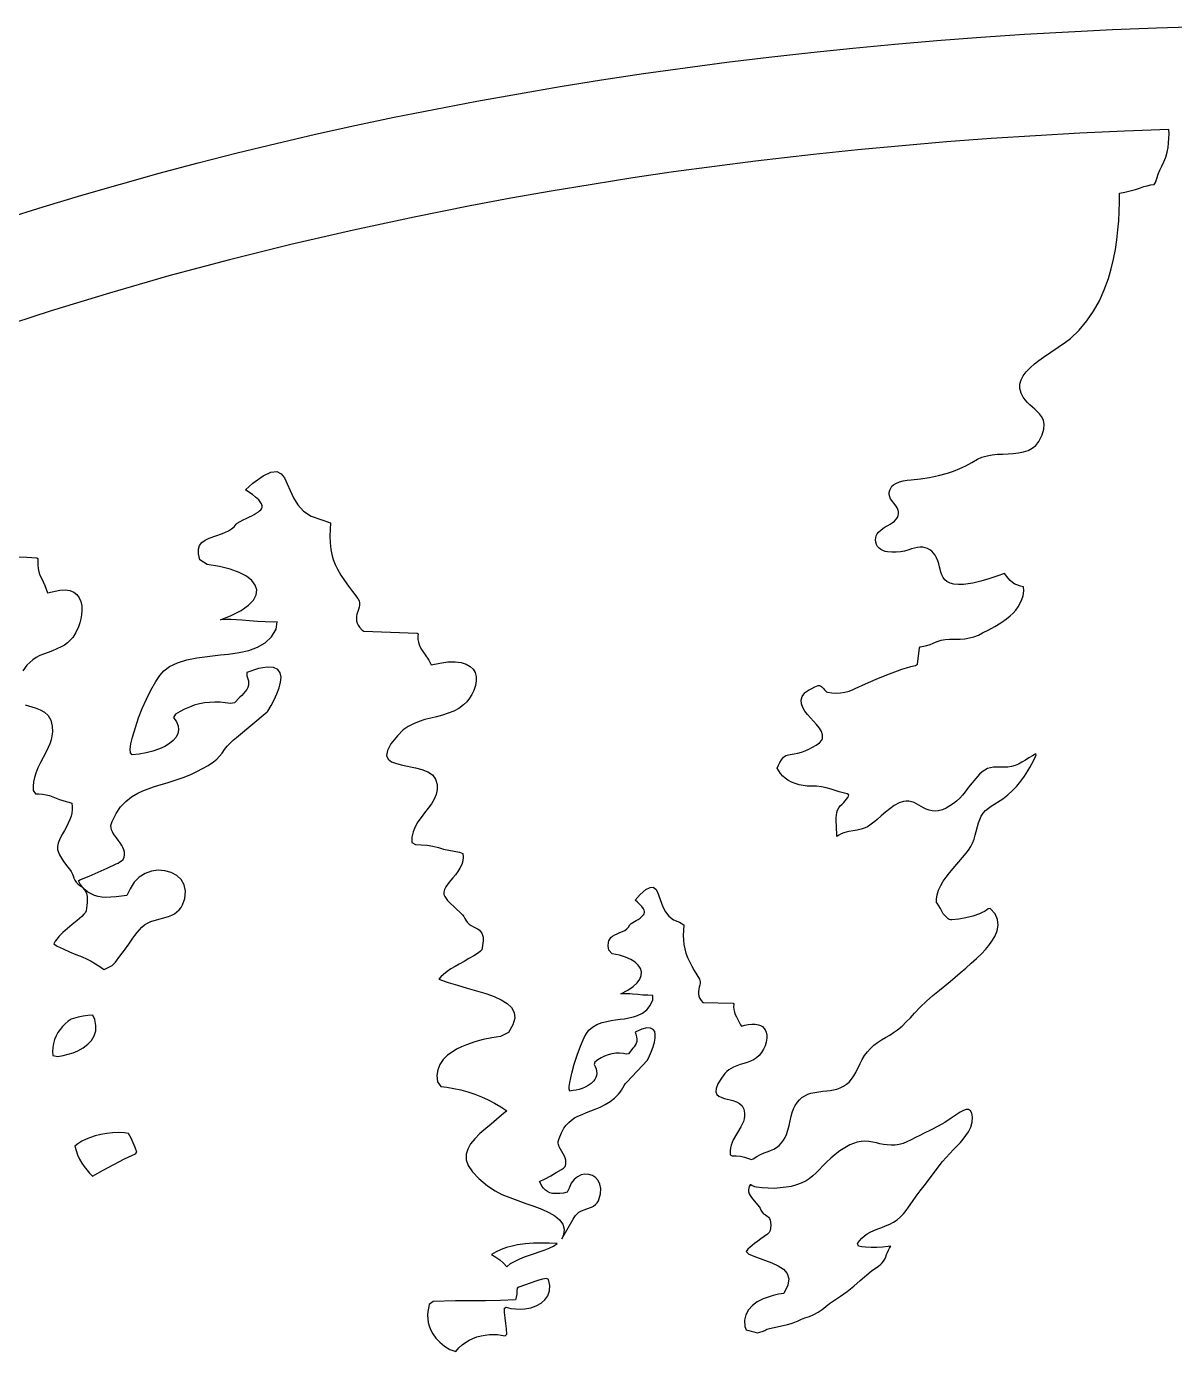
# Model space of a CAD drawing. Extents: x 0.6 to 24.6, y 0.3 to 12.3.
# Drawn here: x 6.19 to 11.82, y 5.8 to 12.3 of the extents above; entities that cross this region are included whole.
import ezdxf

# ---------------------------------------------------------------- set-up
doc = ezdxf.new("R2010")
doc.units = 0
doc.linetypes.add('0', pattern=[0])
doc.layers.add('1', color=7, linetype='0')

msp = doc.modelspace()

# ---------------------------------------------------------------- linework, layer by layer
at = {"layer": '1'}
for points in [[(6.0884, 11.353981), (6.276632, 11.41291), (6.465353, 11.469795), (6.654806, 11.524666), (6.844748, 11.577522), (7.035421, 11.628304), (7.226339, 11.677071), (7.41799, 11.723763), (7.610128, 11.76844), (7.802755, 11.811012), (7.995626, 11.85154), (8.198263, 11.892006), (8.401388, 11.93055), (8.605001, 11.967171), (8.808615, 12.0019), (9.012716, 12.034676), (9.217062, 12.065559), (9.421896, 12.094521), (9.62673, 12.121529), (9.832052, 12.146614), (10.037374, 12.169777), (10.242941, 12.191017), (10.448751, 12.210304), (10.654806, 12.227669), (10.869894, 12.244026), (11.084982, 12.25843), (11.300314, 12.270912), (11.515646, 12.28141), (11.731222, 12.289955), (11.946554, 12.296577)], [(6.188742, 8.972084), (6.23757, 8.95768), (6.26174, 8.948677), (6.283468, 8.936623), (6.301535, 8.919899), (6.313986, 8.897163), (6.320578, 8.868385), (6.321798, 8.840584), (6.319357, 8.820656), (6.314962, 8.801033), (6.308859, 8.781898), (6.301046, 8.763435), (6.289083, 8.738869), (6.275656, 8.714363), (6.26296, 8.6894), (6.250998, 8.66404), (6.240011, 8.638283), (6.233419, 8.617378), (6.229025, 8.595894), (6.227072, 8.574074), (6.227316, 8.552162), (6.238058, 8.536781), (6.255636, 8.536964), (6.273214, 8.5355), (6.290548, 8.532448), (6.307638, 8.527779), (6.323996, 8.521553), (6.339865, 8.515144), (6.355978, 8.509285), (6.372091, 8.503914), (6.388449, 8.499092), (6.402609, 8.496468), (6.416281, 8.491676), (6.418478, 8.475349), (6.418722, 8.458839), (6.417013, 8.442451), (6.413351, 8.426399), (6.407736, 8.410866), (6.399435, 8.392738), (6.390646, 8.374916), (6.381124, 8.357399), (6.371115, 8.340248), (6.36257, 8.325813), (6.355734, 8.310616), (6.350119, 8.294807), (6.346212, 8.278542), (6.346457, 8.26429), (6.349142, 8.253853), (6.356955, 8.237099), (6.365988, 8.220955), (6.375998, 8.205574), (6.387472, 8.190987), (6.396261, 8.17939), (6.404806, 8.16758), (6.412863, 8.155525), (6.420675, 8.143257), (6.424093, 8.135323), (6.427267, 8.124123), (6.431906, 8.113533), (6.438498, 8.103859), (6.44631, 8.095284), (6.455343, 8.08802), (6.463644, 8.082344), (6.471457, 8.075691), (6.478048, 8.068153), (6.483908, 8.059853), (6.488791, 8.048134), (6.491476, 8.033546), (6.492697, 8.018745), (6.492453, 8.003914), (6.490988, 7.989173), (6.48757, 7.963447), (6.483664, 7.955787), (6.476095, 7.946662), (6.465353, 7.936286), (6.44216, 7.916603), (6.41921, 7.896858), (6.396017, 7.877052), (6.373068, 7.857185), (6.363058, 7.847358), (6.353292, 7.837043), (6.344259, 7.826271), (6.335714, 7.81504), (6.329123, 7.801795), (6.344992, 7.790962), (6.375021, 7.776832), (6.405539, 7.763191), (6.436056, 7.750007), (6.466818, 7.737312), (6.489279, 7.727363), (6.511496, 7.716316), (6.53298, 7.7042), (6.553732, 7.691047), (6.567648, 7.68), (6.575216, 7.675117), (6.613791, 7.695381), (6.621359, 7.702278), (6.630392, 7.71244), (6.652609, 7.741004), (6.674093, 7.769935), (6.695333, 7.799232), (6.715841, 7.828895), (6.726095, 7.842872), (6.736837, 7.856605), (6.747824, 7.870033), (6.759054, 7.883155), (6.772726, 7.894233), (6.787619, 7.903511), (6.803488, 7.910865), (6.820333, 7.916145), (6.890402, 7.935524), (6.906759, 7.942237), (6.919943, 7.949195), (6.931906, 7.957923), (6.942648, 7.968299), (6.951925, 7.980079), (6.959249, 7.993049), (6.969748, 8.023598), (6.973654, 8.059822), (6.967062, 8.09095), (6.952414, 8.116737), (6.930685, 8.13694), (6.90383, 8.151375), (6.873068, 8.159798), (6.840597, 8.161995), (6.807638, 8.157722), (6.775656, 8.146797), (6.746359, 8.128975), (6.721457, 8.104012), (6.702414, 8.071663), (6.686544, 8.039009), (6.660666, 8.034584), (6.634787, 8.031471), (6.608664, 8.029762), (6.582541, 8.029366), (6.563986, 8.030403), (6.545919, 8.033546), (6.528097, 8.038734), (6.511251, 8.045967), (6.495138, 8.055061), (6.481466, 8.066689), (6.469015, 8.079781), (6.458273, 8.094215), (6.44924, 8.109779), (6.455832, 8.115395), (6.500998, 8.13343), (6.545919, 8.152351), (6.590353, 8.172188), (6.634542, 8.192879), (6.643576, 8.197548), (6.652365, 8.202736), (6.66091, 8.208473), (6.668966, 8.214729), (6.673117, 8.225716), (6.674582, 8.237801), (6.674093, 8.249977), (6.671896, 8.26194), (6.667501, 8.273354), (6.661642, 8.284004), (6.653097, 8.296761), (6.644308, 8.309334), (6.635031, 8.321724), (6.625753, 8.3339), (6.620138, 8.342232), (6.615499, 8.351051), (6.611837, 8.360298), (6.608908, 8.369881), (6.608664, 8.382179), (6.614523, 8.400978), (6.633566, 8.440041), (6.656027, 8.472481), (6.681417, 8.499214), (6.709494, 8.521126), (6.740011, 8.539192), (6.765158, 8.551003), (6.791037, 8.561562), (6.81716, 8.5709), (6.843771, 8.578957), (6.883566, 8.590553), (6.922873, 8.603279), (6.961691, 8.617134), (7.000265, 8.632118), (7.029074, 8.645332), (7.056906, 8.65995), (7.084249, 8.675972), (7.110617, 8.693306), (7.126486, 8.706123), (7.140646, 8.720436), (7.153585, 8.736153), (7.164816, 8.75309), (7.177755, 8.769539), (7.191916, 8.78495), (7.207296, 8.799263), (7.223654, 8.812416), (7.3738, 8.938179), (7.37673, 8.941628), (7.393087, 8.969215), (7.40798, 8.997658), (7.421164, 9.026863), (7.432882, 9.05674), (7.439718, 9.083565), (7.441671, 9.108284), (7.437521, 9.129433), (7.425802, 9.145638), (7.40505, 9.155434), (7.373556, 9.157356), (7.330832, 9.150002), (7.274435, 9.131905), (7.273458, 9.114449), (7.27883, 9.100075), (7.282003, 9.089851), (7.28298, 9.079201), (7.282248, 9.068581), (7.279318, 9.058266), (7.274679, 9.048653), (7.266623, 9.038277), (7.258078, 9.028267), (7.249289, 9.018715), (7.239767, 9.009621), (7.2134, 8.982552), (7.193869, 8.978462), (7.168722, 8.982857), (7.143332, 8.98539), (7.117697, 8.986061), (7.092062, 8.984901), (7.066671, 8.98185), (7.041769, 8.976967), (7.016867, 8.970284), (6.992941, 8.9618), (6.969503, 8.951576), (6.946798, 8.939705), (6.92507, 8.926186), (6.915304, 8.910988), (6.929708, 8.889992), (6.937765, 8.869667), (6.939718, 8.850136), (6.936056, 8.83149), (6.927267, 8.813972), (6.913351, 8.797615), (6.895041, 8.7826), (6.872824, 8.76902), (6.846701, 8.757027), (6.813986, 8.746071), (6.780783, 8.737495), (6.746847, 8.731361), (6.712667, 8.727699), (6.703878, 8.736916), (6.702902, 8.755806), (6.706564, 8.782051), (6.713888, 8.814247), (6.728048, 8.861732), (6.744162, 8.908546), (6.762228, 8.954659), (6.782492, 8.999916), (6.804464, 9.044258), (6.82839, 9.087624), (6.848166, 9.116646), (6.866964, 9.139046), (6.894552, 9.160164), (6.934347, 9.179329), (6.979513, 9.19297), (7.028585, 9.202492), (7.067648, 9.207771), (7.10671, 9.212593), (7.145773, 9.216988), (7.18508, 9.220955), (7.236105, 9.228645), (7.283957, 9.239418), (7.327169, 9.254768), (7.364767, 9.276314), (7.395285, 9.305214), (7.417257, 9.343147), (7.422384, 9.378761), (7.402609, 9.378334), (7.364523, 9.379616), (7.326193, 9.38166), (7.288107, 9.384377), (7.250021, 9.387856), (7.223898, 9.389595), (7.197775, 9.390358), (7.171408, 9.390175), (7.145285, 9.389015), (7.198019, 9.410652), (7.245871, 9.435493), (7.282248, 9.460793), (7.306906, 9.486214), (7.320089, 9.511391), (7.323019, 9.535957), (7.315695, 9.559578), (7.298361, 9.581886), (7.271994, 9.602486), (7.236105, 9.621101), (7.19216, 9.637276), (7.139914, 9.650734), (7.080343, 9.66111), (7.044455, 9.683754), (7.03713, 9.712288), (7.036642, 9.73539), (7.04299, 9.753822), (7.054464, 9.768471), (7.070333, 9.780098), (7.089132, 9.789497), (7.15505, 9.812599), (7.170431, 9.818489), (7.18508, 9.825874), (7.198996, 9.834724), (7.211935, 9.844887), (7.222189, 9.85804), (7.226828, 9.862404), (7.241476, 9.871071), (7.256369, 9.879097), (7.271505, 9.886513), (7.28713, 9.893288), (7.298605, 9.898842), (7.309835, 9.904854), (7.320578, 9.911324), (7.33132, 9.91819), (7.336935, 9.922615), (7.342062, 9.927773), (7.346212, 9.933571), (7.34963, 9.939857), (7.34963, 9.948586), (7.346457, 9.957741), (7.340353, 9.96714), (7.332296, 9.976509), (7.31716, 9.990334), (7.301291, 10.003334), (7.284689, 10.01545), (7.267355, 10.026649), (7.303244, 10.058235), (7.353537, 10.094917), (7.391867, 10.113136), (7.420431, 10.115639), (7.441671, 10.105202), (7.458517, 10.084419), (7.472433, 10.05616), (7.486593, 10.023048), (7.502951, 9.987831), (7.523947, 9.953285), (7.552267, 9.922005), (7.589865, 9.896858), (7.684347, 9.864906), (7.681906, 9.832283), (7.681417, 9.799599), (7.682394, 9.766914), (7.685324, 9.734322), (7.690207, 9.7089), (7.697287, 9.684059), (7.706808, 9.660011), (7.718527, 9.63694), (7.735373, 9.608711), (7.753195, 9.581154), (7.772238, 9.554237), (7.792013, 9.528053), (7.817892, 9.493813), (7.824484, 9.482521), (7.826681, 9.472664), (7.825949, 9.461555), (7.823996, 9.450569), (7.821066, 9.439796), (7.817404, 9.429298), (7.813986, 9.417519), (7.811544, 9.40641), (7.811056, 9.395058), (7.812033, 9.383736), (7.814962, 9.372749), (7.819601, 9.362343), (7.825705, 9.35276), (7.838644, 9.338722), (7.846701, 9.332985), (8.108908, 9.324532), (8.114279, 9.319984), (8.112814, 9.306801), (8.112814, 9.293556), (8.114767, 9.280403), (8.118429, 9.267647), (8.123556, 9.25544), (8.130392, 9.244026), (8.166037, 9.191383), (8.176779, 9.168648), (8.219748, 9.177437), (8.259787, 9.182625), (8.294699, 9.183266), (8.32424, 9.179665), (8.348654, 9.172157), (8.368429, 9.161201), (8.382833, 9.147133), (8.392843, 9.130348), (8.39797, 9.111153), (8.398458, 9.090034), (8.394308, 9.067238), (8.386007, 9.04319), (8.376486, 9.023476), (8.365011, 9.004921), (8.351339, 8.98774), (8.335958, 8.972176), (8.312765, 8.955421), (8.287863, 8.942116), (8.260275, 8.931679), (8.232199, 8.922523), (8.203878, 8.914589), (8.17507, 8.907967), (8.146261, 8.900826), (8.118185, 8.891548), (8.090841, 8.880257), (8.06423, 8.86692), (8.040304, 8.849739), (8.012472, 8.821541), (7.980001, 8.781013), (7.962912, 8.749306), (7.959249, 8.725105), (7.966818, 8.707161), (7.983664, 8.694099), (8.007589, 8.684608), (8.036154, 8.677406), (8.100851, 8.664528), (8.132101, 8.656227), (8.160421, 8.644905), (8.183126, 8.629341), (8.198996, 8.60804), (8.206564, 8.582008), (8.207296, 8.557167), (8.202169, 8.533424), (8.19216, 8.510475), (8.178732, 8.488106), (8.161886, 8.465889), (8.145285, 8.443611), (8.128683, 8.421272), (8.112082, 8.398872), (8.098654, 8.375374), (8.0884, 8.350838), (8.083029, 8.324989), (8.083273, 8.297646), (8.099874, 8.287727), (8.128439, 8.287422), (8.157003, 8.28492), (8.18508, 8.28022), (8.212912, 8.273354), (8.238302, 8.266121), (8.264181, 8.260048), (8.290304, 8.255165), (8.316427, 8.251472), (8.332296, 8.24485), (8.334982, 8.225899), (8.333273, 8.207558), (8.327658, 8.189796), (8.31838, 8.17231), (8.307882, 8.155556), (8.296164, 8.139595), (8.283224, 8.124519), (8.274191, 8.114174), (8.265646, 8.103554), (8.257345, 8.092628), (8.249533, 8.081459), (8.242697, 8.068214), (8.239035, 8.055458), (8.240255, 8.043221), (8.244894, 8.032845), (8.250753, 8.023048), (8.257589, 8.013985), (8.265402, 8.005714), (8.323996, 7.950111), (8.331076, 7.942909), (8.337423, 7.934913), (8.342794, 7.926216), (8.346945, 7.916969), (8.354269, 7.906959), (8.363302, 7.898231), (8.373312, 7.890998), (8.384542, 7.885383), (8.395041, 7.880073), (8.404074, 7.875495), (8.412374, 7.869422), (8.41921, 7.862007), (8.42507, 7.853523), (8.428976, 7.844184), (8.431417, 7.834266), (8.43215, 7.8162), (8.429708, 7.793586), (8.42507, 7.772926), (8.419455, 7.765876), (8.408957, 7.757576), (8.385763, 7.742988), (8.362326, 7.728981), (8.3384, 7.715522), (8.31423, 7.702644), (8.29421, 7.69123), (8.274435, 7.678962), (8.255636, 7.66587), (8.237082, 7.651954), (8.224142, 7.639747), (8.215597, 7.627967), (8.260519, 7.611976), (8.306662, 7.598304), (8.353048, 7.584663), (8.399191, 7.571113), (8.445578, 7.557594), (8.485617, 7.543403), (8.520773, 7.527656), (8.549826, 7.509773), (8.57131, 7.489143), (8.584005, 7.465095), (8.586691, 7.43708), (8.577658, 7.404365), (8.556662, 7.36634), (8.516378, 7.347847), (8.474142, 7.341224), (8.43215, 7.332252), (8.39089, 7.320961), (8.350363, 7.30738), (8.325949, 7.297218), (8.302267, 7.285224), (8.279562, 7.27143), (8.258078, 7.255928), (8.236105, 7.234474), (8.219992, 7.210792), (8.209494, 7.184852), (8.205587, 7.156532), (8.208761, 7.125831), (8.22463, 7.102516), (8.253683, 7.098732), (8.288595, 7.093055), (8.323263, 7.085548), (8.357443, 7.07621), (8.39089, 7.065071), (8.423849, 7.052192), (8.456076, 7.037574), (8.48757, 7.021278), (8.518087, 7.003303), (8.547628, 6.983772), (8.522482, 6.961769), (8.497335, 6.94004), (8.471701, 6.918647), (8.445822, 6.897529), (8.416281, 6.871589), (8.39089, 6.846351), (8.370626, 6.821388), (8.356222, 6.796211), (8.348898, 6.770393), (8.34963, 6.743476), (8.359396, 6.715003), (8.37966, 6.684516), (8.410421, 6.651588), (8.453634, 6.61576), (8.490499, 6.590522), (8.523703, 6.573555), (8.562521, 6.55796), (8.601828, 6.543128), (8.641134, 6.529029), (8.680929, 6.515693), (8.719015, 6.501197), (8.753683, 6.485694), (8.783224, 6.468696), (8.806906, 6.449653), (8.822775, 6.428108), (8.829367, 6.403511), (8.825216, 6.375404), (8.81716, 6.356758), (8.873068, 6.453132), (8.878195, 6.461097), (8.884542, 6.470802), (8.892111, 6.479408), (8.901144, 6.48664), (8.911398, 6.492378), (8.92214, 6.496437), (8.962423, 6.510597), (8.972921, 6.516273), (8.982199, 6.523658), (8.990255, 6.532478), (8.996603, 6.542549), (9.001242, 6.553535), (9.007101, 6.577186), (9.008566, 6.60279), (9.004171, 6.624641), (8.995382, 6.642677), (8.982443, 6.656654), (8.967062, 6.66642), (8.949484, 6.671913), (8.930685, 6.672889), (8.911886, 6.669197), (8.89382, 6.660713), (8.877462, 6.647254), (8.863791, 6.628669), (8.853537, 6.604866), (8.843039, 6.584083), (8.82546, 6.58036), (8.807638, 6.578254), (8.789816, 6.577766), (8.771994, 6.578895), (8.759542, 6.582069), (8.74758, 6.587348), (8.737082, 6.594612), (8.727804, 6.603645), (8.720236, 6.614112), (8.714132, 6.624794), (8.708761, 6.636878), (8.736105, 6.650856), (8.76296, 6.665382), (8.789816, 6.680427), (8.816183, 6.695991), (8.821066, 6.699195), (8.825949, 6.702796), (8.830343, 6.706794), (8.834249, 6.711158), (8.836691, 6.72129), (8.837667, 6.731727), (8.836935, 6.742134), (8.834249, 6.752296), (8.830099, 6.761878), (8.804953, 6.806434), (8.802511, 6.812629), (8.800802, 6.819068), (8.799826, 6.82566), (8.799582, 6.832313), (8.803976, 6.848457), (8.815207, 6.876075), (8.828146, 6.898994), (8.839132, 6.913307), (8.851339, 6.926399), (8.865011, 6.938056), (8.879904, 6.948219), (8.895773, 6.956703), (8.916769, 6.965919), (8.938009, 6.974739), (8.959494, 6.983192), (8.980978, 6.991249), (9.006124, 7.001991), (9.030539, 7.014778), (9.053732, 7.029487), (9.07546, 7.045997), (9.095968, 7.064277), (9.103537, 7.074348), (9.110617, 7.084877), (9.116964, 7.095771), (9.122824, 7.107032), (9.128439, 7.115119), (9.135275, 7.12397), (9.237082, 7.231819), (9.24758, 7.253089), (9.256613, 7.27494), (9.264669, 7.297248), (9.271261, 7.319953), (9.274923, 7.339088), (9.275656, 7.356636), (9.272482, 7.371437), (9.265402, 7.382545), (9.252707, 7.388893), (9.234396, 7.389472), (9.209005, 7.383308), (9.176291, 7.3693), (9.180441, 7.358192), (9.183126, 7.346687), (9.184591, 7.334907), (9.184347, 7.323066), (9.181417, 7.313972), (9.177511, 7.305366), (9.172384, 7.297401), (9.166037, 7.290229), (9.144552, 7.262397), (9.132833, 7.26136), (9.119406, 7.264198), (9.100607, 7.265846), (9.081564, 7.265388), (9.062765, 7.262916), (9.044455, 7.258399), (9.026632, 7.251899), (9.009542, 7.243507), (8.993673, 7.233314), (8.978781, 7.221443), (8.975607, 7.209877), (8.981466, 7.199958), (8.985617, 7.189247), (8.988058, 7.178016), (8.988791, 7.166511), (8.987082, 7.156318), (8.983908, 7.146522), (8.979025, 7.137397), (8.972921, 7.129158), (8.960714, 7.11753), (8.947287, 7.107582), (8.932638, 7.099433), (8.917013, 7.093208), (8.902365, 7.088569), (8.887472, 7.084877), (8.872335, 7.08216), (8.856955, 7.080421), (8.854269, 7.088691), (8.854269, 7.103096), (8.85671, 7.122627), (8.866476, 7.167915), (8.878439, 7.212623), (8.892599, 7.256691), (8.909201, 7.299964), (8.927755, 7.342353), (8.93923, 7.362648), (8.949972, 7.377906), (8.967062, 7.393623), (8.989767, 7.40699), (9.01589, 7.41642), (9.037374, 7.421669), (9.059347, 7.426002), (9.08132, 7.429359), (9.103292, 7.43177), (9.125021, 7.4347), (9.146505, 7.438697), (9.16799, 7.443733), (9.188986, 7.449806), (9.2134, 7.461372), (9.234396, 7.477424), (9.250998, 7.499092), (9.263449, 7.527351), (9.263693, 7.548744), (9.238791, 7.549324), (9.214132, 7.550666), (9.18923, 7.552711), (9.164572, 7.555488), (9.150412, 7.556526), (9.136007, 7.557014), (9.121847, 7.556922), (9.107443, 7.556282), (9.14089, 7.573768), (9.167257, 7.591804), (9.187033, 7.610115), (9.200216, 7.628456), (9.207052, 7.646553), (9.208029, 7.664222), (9.203146, 7.681098), (9.192404, 7.696998), (9.176779, 7.711647), (9.155783, 7.724769), (9.130148, 7.736122), (9.09963, 7.745521), (9.064962, 7.75254), (9.048605, 7.771186), (9.044943, 7.791236), (9.045431, 7.807411), (9.047873, 7.816658), (9.052023, 7.825202), (9.058126, 7.832618), (9.065451, 7.83863), (9.077169, 7.845161), (9.089376, 7.851203), (9.101828, 7.856727), (9.114279, 7.861732), (9.125509, 7.867225), (9.135519, 7.87461), (9.144064, 7.883674), (9.1509, 7.894111), (9.15798, 7.900428), (9.165304, 7.906166), (9.173361, 7.911293), (9.181662, 7.915779), (9.191671, 7.921516), (9.200949, 7.927986), (9.209982, 7.935188), (9.218283, 7.943061), (9.221701, 7.94831), (9.22341, 7.954383), (9.22341, 7.96067), (9.221212, 7.966621), (9.21755, 7.973365), (9.208761, 7.985176), (9.198751, 7.996192), (9.188009, 8.006325), (9.176535, 8.015541), (9.201437, 8.042763), (9.229025, 8.067116), (9.250021, 8.078438), (9.265646, 8.078743), (9.277365, 8.069954), (9.286642, 8.054024), (9.312521, 7.983222), (9.324972, 7.958503), (9.342062, 7.936439), (9.364279, 7.919105), (9.39382, 7.908454), (9.414572, 7.894264), (9.413107, 7.867286), (9.412619, 7.843238), (9.413107, 7.820991), (9.415304, 7.798835), (9.419455, 7.776985), (9.425314, 7.755531), (9.433126, 7.734657), (9.442648, 7.714515), (9.454367, 7.692848), (9.466574, 7.671363), (9.479025, 7.650062), (9.49172, 7.628913), (9.494406, 7.621986), (9.495626, 7.614692), (9.495626, 7.607246), (9.493917, 7.600013), (9.491232, 7.589485), (9.489035, 7.578834), (9.48757, 7.568061), (9.486837, 7.557228), (9.488791, 7.545265), (9.493185, 7.533912), (9.499533, 7.523658), (9.507833, 7.514839), (9.657492, 7.5102), (9.659689, 7.505439), (9.658957, 7.49253), (9.659933, 7.479652), (9.662863, 7.467048), (9.667501, 7.454963), (9.673605, 7.443611), (9.678976, 7.434272), (9.683859, 7.424781), (9.688498, 7.415107), (9.692892, 7.405311), (9.697531, 7.398475), (9.713888, 7.403266), (9.730734, 7.406501), (9.747824, 7.40821), (9.764914, 7.408302), (9.781515, 7.40525), (9.791281, 7.401588), (9.80007, 7.396156), (9.807882, 7.389137), (9.813986, 7.380805), (9.819357, 7.368446), (9.822042, 7.354438), (9.822042, 7.339027), (9.818869, 7.320533), (9.813253, 7.302558), (9.805685, 7.285438), (9.795919, 7.269386), (9.784201, 7.254676), (9.771017, 7.243446), (9.756857, 7.233863), (9.741232, 7.226112), (9.725119, 7.220253), (9.708517, 7.215126), (9.691916, 7.209632), (9.675558, 7.203773), (9.659445, 7.197547), (9.647482, 7.191474), (9.636251, 7.184303), (9.625753, 7.176094), (9.616232, 7.166877), (9.599142, 7.143836), (9.581808, 7.115364), (9.573263, 7.093147), (9.572287, 7.076301), (9.577414, 7.063819), (9.587423, 7.054786), (9.601583, 7.048225), (9.614767, 7.044136), (9.628195, 7.040351), (9.641623, 7.036903), (9.65505, 7.033729), (9.672873, 7.027503), (9.688498, 7.018928), (9.700949, 7.007087), (9.709005, 6.990943), (9.712912, 6.972297), (9.712667, 6.958229), (9.710714, 6.944282), (9.707296, 6.930671), (9.701925, 6.917579), (9.695333, 6.90522), (9.657736, 6.841011), (9.651876, 6.828254), (9.647238, 6.814979), (9.644064, 6.801307), (9.642111, 6.787391), (9.642843, 6.767463), (9.651388, 6.763282), (9.671896, 6.762886), (9.69216, 6.760566), (9.712179, 6.756294), (9.73171, 6.75016), (9.746603, 6.745613), (9.755636, 6.74839), (9.772726, 6.759162), (9.790792, 6.768653), (9.809347, 6.776832), (9.82839, 6.783607), (9.840597, 6.788551), (9.85549, 6.795234), (9.86965, 6.803779), (9.882345, 6.814003), (9.89382, 6.825752), (9.90383, 6.838813), (9.911886, 6.853065), (9.91799, 6.867042), (9.924826, 6.88935), (9.930929, 6.911842), (9.936544, 6.934486), (9.941427, 6.957283), (9.946554, 6.97541), (9.953146, 6.992958), (9.961447, 7.009803), (9.971457, 7.025764), (9.981955, 7.038002), (9.994162, 7.048652), (10.007589, 7.057594), (10.022238, 7.064613), (10.037619, 7.069587), (10.05715, 7.073677), (10.076681, 7.076942), (10.096457, 7.079353), (10.116232, 7.08097), (10.131857, 7.083015), (10.148947, 7.085701), (10.165548, 7.090126), (10.181662, 7.09626), (10.197042, 7.104011), (10.211691, 7.113349), (10.225119, 7.124092), (10.23757, 7.13871), (10.248556, 7.154396), (10.258078, 7.170967), (10.266134, 7.188331), (10.272238, 7.201179), (10.27883, 7.214576), (10.289083, 7.234962), (10.301046, 7.25431), (10.314718, 7.272529), (10.330099, 7.289405), (10.346701, 7.304878), (10.364767, 7.318733), (10.384054, 7.33094), (10.404074, 7.342353), (10.423849, 7.354316), (10.44338, 7.366828), (10.462423, 7.379859), (10.484396, 7.398811), (10.505392, 7.418708), (10.525656, 7.439491), (10.544943, 7.461158), (10.573507, 7.491889), (10.603537, 7.521156), (10.635031, 7.548866), (10.66799, 7.574989), (10.694113, 7.595619), (10.719748, 7.616737), (10.744894, 7.638282), (10.769796, 7.660255), (10.796652, 7.68293), (10.823263, 7.706184), (10.849386, 7.729957), (10.874777, 7.75428), (10.892843, 7.773292), (10.909689, 7.793464), (10.92507, 7.814735), (10.938986, 7.836952), (10.950705, 7.865364), (10.955832, 7.893623), (10.952658, 7.921546), (10.939962, 7.948829), (10.916769, 7.975105), (10.906271, 7.973732), (10.898214, 7.966804), (10.888449, 7.960365), (10.876974, 7.954383), (10.864279, 7.94889), (10.831076, 7.937904), (10.79714, 7.929237), (10.762716, 7.92292), (10.728048, 7.919014), (10.721701, 7.91941), (10.715353, 7.921272), (10.709738, 7.924507), (10.705099, 7.928901), (10.686056, 7.948493), (10.679464, 7.962165), (10.67214, 7.975532), (10.664328, 7.988563), (10.656027, 8.001228), (10.65383, 8.002724), (10.653585, 8.001869), (10.652853, 8.019661), (10.655783, 8.041603), (10.663595, 8.064857), (10.673849, 8.087227), (10.686056, 8.108528), (10.700216, 8.128548), (10.71633, 8.149605), (10.798361, 8.245247), (10.810568, 8.261024), (10.821066, 8.277901), (10.830099, 8.295692), (10.837423, 8.314278), (10.842794, 8.333443), (10.859396, 8.394783), (10.865011, 8.411415), (10.872824, 8.427193), (10.882589, 8.441811), (10.894064, 8.455025), (10.907248, 8.466652), (10.921896, 8.476448), (10.979025, 8.511757), (11.002951, 8.531227), (11.025412, 8.552193), (11.046408, 8.574562), (11.066183, 8.598244), (11.084249, 8.623177), (11.100607, 8.649208), (11.111349, 8.666237), (11.121115, 8.683723), (11.130392, 8.701637), (11.138693, 8.719917), (11.141134, 8.727547), (11.140646, 8.732185), (11.123068, 8.722633), (11.105734, 8.712685), (11.088644, 8.70237), (11.071798, 8.691658), (11.055685, 8.682472), (11.038595, 8.675301), (11.020529, 8.670235), (11.002218, 8.667366), (10.984884, 8.667305), (10.967794, 8.667244), (10.95046, 8.667152), (10.933371, 8.667061), (10.918234, 8.664772), (10.903585, 8.660103), (10.889669, 8.653175), (10.877218, 8.644173), (10.864767, 8.633064), (10.845724, 8.612129), (10.827658, 8.590614), (10.809835, 8.56855), (10.79299, 8.545967), (10.780294, 8.530861), (10.766867, 8.51548), (10.751974, 8.501289), (10.736105, 8.488441), (10.719259, 8.476997), (10.701193, 8.467049), (10.682638, 8.458656), (10.660666, 8.452888), (10.646017, 8.452126), (10.631369, 8.453346), (10.616964, 8.456581), (10.603292, 8.461739), (10.590353, 8.468697), (10.54421, 8.493416), (10.531515, 8.497902), (10.518332, 8.500404), (10.504904, 8.500893), (10.491476, 8.499275), (10.470236, 8.4925), (10.446554, 8.47953), (10.424826, 8.463448), (10.403341, 8.446632), (10.382589, 8.429115), (10.36257, 8.410927), (10.351095, 8.401405), (10.339376, 8.39222), (10.327169, 8.383369), (10.314962, 8.374886), (10.30422, 8.369911), (10.284445, 8.364204), (10.264425, 8.359291), (10.244406, 8.355141), (10.224142, 8.351814), (10.210958, 8.348915), (10.198507, 8.345741), (10.186544, 8.340919), (10.175558, 8.334541), (10.165304, 8.326759), (10.165548, 8.336067), (10.16213, 8.40937), (10.162374, 8.419716), (10.162619, 8.432259), (10.164816, 8.444618), (10.168722, 8.45652), (10.174582, 8.46769), (10.181906, 8.477852), (10.190695, 8.486794), (10.198507, 8.493904), (10.206076, 8.501595), (10.212912, 8.509773), (10.219015, 8.51844), (10.222189, 8.525093), (10.224142, 8.532448), (10.216085, 8.537239), (10.195822, 8.541451), (10.176046, 8.546516), (10.156271, 8.552406), (10.13674, 8.55912), (10.113302, 8.566444), (10.089132, 8.571541), (10.064718, 8.574409), (10.04006, 8.574989), (10.020041, 8.574959), (10.000021, 8.576912), (9.98049, 8.580788), (9.961203, 8.586586), (9.942648, 8.594246), (9.92507, 8.603676), (9.91213, 8.613014), (9.900167, 8.623695), (9.889425, 8.635567), (9.880148, 8.648506), (9.872091, 8.662392), (9.878439, 8.676491), (9.885763, 8.690102), (9.894064, 8.703133), (9.903341, 8.715553), (9.908712, 8.720161), (9.914816, 8.723824), (9.921408, 8.726509), (9.928244, 8.728096), (9.936789, 8.729774), (9.955343, 8.732491), (9.973654, 8.736336), (9.99172, 8.741341), (10.009542, 8.747414), (10.028097, 8.755531), (10.045919, 8.7649), (10.063253, 8.775459), (10.079855, 8.787148), (10.091574, 8.799873), (10.094748, 8.80854), (10.094503, 8.825264), (10.089132, 8.841896), (10.079367, 8.858467), (10.065451, 8.875587), (10.051291, 8.892433), (10.036642, 8.908943), (10.021749, 8.925117), (10.008566, 8.942146), (9.998068, 8.959419), (9.99172, 8.977028), (9.990499, 8.994972), (9.995138, 9.013374), (10.007833, 9.032204), (10.010763, 9.035103), (10.026144, 9.043953), (10.041769, 9.052406), (10.057638, 9.060463), (10.073751, 9.068153), (10.080343, 9.067055), (10.086447, 9.064552), (10.092062, 9.060768), (10.096457, 9.055885), (10.100607, 9.050636), (10.105246, 9.045631), (10.109884, 9.040871), (10.115011, 9.036415), (10.118673, 9.034706), (10.139914, 9.031197), (10.161642, 9.030006), (10.183126, 9.031136), (10.204367, 9.034554), (10.225363, 9.04026), (10.245382, 9.048134), (10.255392, 9.052406), (10.306173, 9.076057), (10.357443, 9.098488), (10.409445, 9.119637), (10.461691, 9.139534), (10.483664, 9.14698), (10.506124, 9.153847), (10.528341, 9.160133), (10.551046, 9.16581), (10.560324, 9.171913), (10.569845, 9.251991), (10.573507, 9.25721), (10.590109, 9.259529), (10.606466, 9.263374), (10.622335, 9.268715), (10.637716, 9.275459), (10.656515, 9.283455), (10.676291, 9.289345), (10.69631, 9.293007), (10.716818, 9.294441), (10.731222, 9.294167), (10.745382, 9.294075), (10.768576, 9.294228), (10.791525, 9.296364), (10.814474, 9.300545), (10.836691, 9.306709), (10.858419, 9.314796), (10.879416, 9.324745), (10.909689, 9.339943), (10.93923, 9.356544), (10.967794, 9.374489), (10.995626, 9.393745), (11.013937, 9.409096), (11.028341, 9.422523), (11.041525, 9.437325), (11.052999, 9.453316), (11.063009, 9.470406), (11.071066, 9.48838), (11.077414, 9.507057), (11.081564, 9.531532), (11.079367, 9.550941), (11.064962, 9.553688), (11.051046, 9.558296), (11.037863, 9.564705), (11.025656, 9.572823), (11.014669, 9.582466), (11.005148, 9.593483), (10.986349, 9.616219), (10.948507, 9.602486), (10.909933, 9.590096), (10.871115, 9.579048), (10.832052, 9.569374), (10.808859, 9.564949), (10.785421, 9.562477), (10.76174, 9.562019), (10.738302, 9.563576), (10.719748, 9.568336), (10.703878, 9.576271), (10.694601, 9.584999), (10.686544, 9.596931), (10.679953, 9.609749), (10.674826, 9.623238), (10.671164, 9.637215), (10.66799, 9.64933), (10.664328, 9.664253), (10.659445, 9.678871), (10.653585, 9.693092), (10.646749, 9.706856), (10.639181, 9.71656), (10.630392, 9.725075), (10.620626, 9.732307), (10.60964, 9.738014), (10.598166, 9.742165), (10.586203, 9.744606), (10.573996, 9.745338), (10.559591, 9.743538), (10.545431, 9.740761), (10.531271, 9.737007), (10.517599, 9.732307), (10.497091, 9.726479), (10.476339, 9.722542), (10.455099, 9.720497), (10.434103, 9.720406), (10.412863, 9.722206), (10.401144, 9.724831), (10.390646, 9.728249), (10.38088, 9.733528), (10.372091, 9.740486), (10.365011, 9.74894), (10.359396, 9.758553), (10.355978, 9.770576), (10.354757, 9.781013), (10.35549, 9.791481), (10.358419, 9.801613), (10.363058, 9.810982), (10.36965, 9.819191), (10.379904, 9.828377), (10.390646, 9.836769), (10.402121, 9.844307), (10.414083, 9.85096), (10.425558, 9.857491), (10.4363, 9.864906), (10.446798, 9.873116), (10.45632, 9.882118), (10.461935, 9.89045), (10.465597, 9.899727), (10.467062, 9.909554), (10.466818, 9.919533), (10.464376, 9.929207), (10.459982, 9.938148), (10.455343, 9.945656), (10.428488, 9.982155), (10.424093, 9.992226), (10.421896, 10.002998), (10.421896, 10.013954), (10.424337, 10.024696), (10.428732, 10.034767), (10.43508, 10.043678), (10.443136, 10.051125), (10.45339, 10.057686), (10.471701, 10.064949), (10.490499, 10.070473), (10.509787, 10.074165), (10.529318, 10.075996), (10.57424, 10.080238), (10.618673, 10.086861), (10.662863, 10.095833), (10.706564, 10.107124), (10.737326, 10.11808), (10.767355, 10.130501), (10.796896, 10.144417), (10.825705, 10.159798), (10.853537, 10.176552), (10.875998, 10.186287), (10.901144, 10.192696), (10.926535, 10.197334), (10.952169, 10.200203), (10.978048, 10.201302), (11.003683, 10.202156), (11.029318, 10.204201), (11.054708, 10.207466), (11.080099, 10.211952), (11.10256, 10.219246), (11.12258, 10.229774), (11.140646, 10.24424), (11.15505, 10.263405), (11.171408, 10.295113), (11.179708, 10.322731), (11.181173, 10.346474), (11.176779, 10.367073), (11.167746, 10.38517), (11.15798, 10.397896), (11.147238, 10.409889), (11.135519, 10.421089), (11.123312, 10.431435), (11.110861, 10.442421), (11.099142, 10.45417), (11.088156, 10.466621), (11.077902, 10.479713), (11.068136, 10.499397), (11.062033, 10.522072), (11.062277, 10.544167), (11.067648, 10.56443), (11.07839, 10.584419), (11.093039, 10.604042), (11.11257, 10.624153), (11.133322, 10.643044), (11.15505, 10.660683), (11.177999, 10.676949), (11.28591, 10.749001), (11.310324, 10.76844), (11.353048, 10.809029), (11.390402, 10.853554), (11.423117, 10.901558), (11.451437, 10.952675), (11.475363, 11.006416), (11.495626, 11.062355), (11.509054, 11.108955), (11.520529, 11.156105), (11.53005, 11.203712), (11.537374, 11.251656), (11.542501, 11.299904), (11.546408, 11.344917), (11.548849, 11.390053), (11.550314, 11.435219), (11.550314, 11.480415), (11.576681, 11.484962), (11.60256, 11.490852), (11.628195, 11.498116), (11.653585, 11.506691), (11.669699, 11.511848), (11.686056, 11.516304), (11.702658, 11.520088), (11.719259, 11.52317), (11.726095, 11.531868), (11.732199, 11.552376), (11.739523, 11.572548), (11.747824, 11.592293), (11.757101, 11.611549), (11.767355, 11.633766), (11.776144, 11.656654), (11.78298, 11.680153), (11.788107, 11.704079), (11.790548, 11.725929), (11.792013, 11.747871), (11.792501, 11.769844), (11.792257, 11.791847), (11.57424, 11.783852), (11.356222, 11.773781), (11.138205, 11.761604), (10.920431, 11.747383), (10.702902, 11.731056), (10.485373, 11.712654), (10.268087, 11.692177), (10.051046, 11.669624), (9.766134, 11.636574), (9.565451, 11.611092), (9.365255, 11.583656), (9.165304, 11.554298), (8.965597, 11.523018), (8.766134, 11.489815), (8.566916, 11.454659), (8.368185, 11.41761), (8.094503, 11.363106), (7.796896, 11.299294), (7.490255, 11.228371), (7.188986, 11.153267), (6.892599, 11.074043), (6.601339, 10.990669), (6.315451, 10.903236), (6.035177, 10.811714)], [(6.146505, 9.697823), (6.196066, 9.695656), (6.245626, 9.693245), (6.250998, 9.690193), (6.249533, 9.673592), (6.249777, 9.656929), (6.25173, 9.640388), (6.255392, 9.624123), (6.260763, 9.608315), (6.267599, 9.593147), (6.276388, 9.575722), (6.284445, 9.557869), (6.291525, 9.539619), (6.297628, 9.521065), (6.357443, 9.534554), (6.384298, 9.535957), (6.407248, 9.532539), (6.426535, 9.524757), (6.441916, 9.513008), (6.45339, 9.497749), (6.461447, 9.479347), (6.465841, 9.45826), (6.466574, 9.434883), (6.464865, 9.414497), (6.461203, 9.394356), (6.456076, 9.37455), (6.44924, 9.355293), (6.436544, 9.327095), (6.421408, 9.303078), (6.409445, 9.289131), (6.395773, 9.276649), (6.38088, 9.265755), (6.365011, 9.256599), (6.343527, 9.247078), (6.321798, 9.238075), (6.30007, 9.229591), (6.277853, 9.221657), (6.259542, 9.213997), (6.242208, 9.204567), (6.225851, 9.193489), (6.210714, 9.180885), (6.196798, 9.166817), (6.177023, 9.13932)]]:
    msp.add_lwpolyline(points, dxfattribs=at)
for points in [[(6.339376, 7.35041), (6.332296, 7.332038), (6.326925, 7.313026), (6.323751, 7.293556), (6.322531, 7.273872), (6.323507, 7.254158), (6.348654, 7.249824), (6.3738, 7.254249), (6.398458, 7.260383), (6.422873, 7.268196), (6.446554, 7.277687), (6.472921, 7.292182), (6.495626, 7.309181), (6.513693, 7.328712), (6.526632, 7.350715), (6.534201, 7.375251), (6.535177, 7.402168), (6.529562, 7.431556), (6.519552, 7.452522), (6.495626, 7.450325), (6.471945, 7.446815), (6.448507, 7.441963), (6.425314, 7.435829), (6.414083, 7.432868), (6.398703, 7.422157), (6.384298, 7.410072), (6.371115, 7.396766), (6.359152, 7.382301), (6.34841, 7.366798)], [(10.755392, 6.81266), (10.770285, 6.828376), (10.784445, 6.844825), (10.797628, 6.861976), (10.81008, 6.879768), (10.821798, 6.903266), (10.828634, 6.92707), (10.829611, 6.952186), (10.826437, 6.971748), (10.819845, 6.98365), (10.810324, 6.989051), (10.798605, 6.989082), (10.785421, 6.984809), (10.769796, 6.976356), (10.754416, 6.96717), (10.739767, 6.957344), (10.725363, 6.946846), (10.69338, 6.926918), (10.660666, 6.908119), (10.627218, 6.890419), (10.593283, 6.873847), (10.572042, 6.862953), (10.551046, 6.85218), (10.529562, 6.84156), (10.508322, 6.831092), (10.489767, 6.823768), (10.470724, 6.818611), (10.450949, 6.815589), (10.431173, 6.814826), (10.411398, 6.816322), (10.39382, 6.818977), (10.376242, 6.82212), (10.358664, 6.825721), (10.34133, 6.829811), (10.322287, 6.832954), (10.302755, 6.83393), (10.283468, 6.83271), (10.264425, 6.829322), (10.245871, 6.823799), (10.228048, 6.81623), (10.20339, 6.802284), (10.179464, 6.786872), (10.156515, 6.770057), (10.134787, 6.751899), (10.114035, 6.73246), (10.094503, 6.711799), (10.079611, 6.695259), (10.063742, 6.679481), (10.04714, 6.664466), (10.03005, 6.650276), (10.014425, 6.640113), (9.990988, 6.628974), (9.966574, 6.620033), (9.941671, 6.613288), (9.916037, 6.608863), (9.887228, 6.605232), (9.858175, 6.603462), (9.828878, 6.603553), (9.799826, 6.605506), (9.771017, 6.609352), (9.763937, 6.611274), (9.756857, 6.613685), (9.750021, 6.616554), (9.743429, 6.619911), (9.740011, 6.620094), (9.735861, 6.612586), (9.733175, 6.60453), (9.73171, 6.596107), (9.73171, 6.587593), (9.735617, 6.577339), (9.740499, 6.567634), (9.746603, 6.55854), (9.753683, 6.550209), (9.784445, 6.513649), (9.789083, 6.506019), (9.792746, 6.495826), (9.798605, 6.48664), (9.806173, 6.478889), (9.815207, 6.472938), (9.822775, 6.468696), (9.829367, 6.462989), (9.834738, 6.456031), (9.8384, 6.448158), (9.840353, 6.439674), (9.840841, 6.421546), (9.838156, 6.396614), (9.834005, 6.387825), (9.824972, 6.379066), (9.809103, 6.367286), (9.793234, 6.355598), (9.777365, 6.344062), (9.761251, 6.332649), (9.750021, 6.324195), (9.739523, 6.31501), (9.729513, 6.305061), (9.720236, 6.294471), (9.733908, 6.280433), (9.771994, 6.265663), (9.846212, 6.238868), (9.878195, 6.224311), (9.904074, 6.207252), (9.921652, 6.1865), (9.92922, 6.160652), (9.924337, 6.128578), (9.905539, 6.088935), (9.879416, 6.084663), (9.853537, 6.078681), (9.82839, 6.071022), (9.803488, 6.061683), (9.775167, 6.046882), (9.750998, 6.02909), (9.731955, 6.008247), (9.718771, 5.984199), (9.712667, 5.956916), (9.714132, 5.926307), (9.720968, 5.910469), (9.733419, 5.907569), (9.745871, 5.904243), (9.758078, 5.900489), (9.770041, 5.896308), (9.776144, 5.894935), (9.788107, 5.898536), (9.799826, 5.902778), (9.811544, 5.9076), (9.822775, 5.913032), (9.82839, 5.91529), (9.923849, 5.936805), (9.941183, 5.941993), (9.958517, 5.947975), (9.975363, 5.95475), (9.991964, 5.962287), (10.000509, 5.965492), (10.00881, 5.968513), (10.031271, 5.976142), (10.052999, 5.985725), (10.073751, 5.997108), (10.093283, 6.010292), (10.111837, 6.025123), (10.120382, 6.032356), (10.129171, 6.039192), (10.138449, 6.04557), (10.14797, 6.05149), (10.18215, 6.074409), (10.215353, 6.098732), (10.24758, 6.124397), (10.278585, 6.151344), (10.332785, 6.198188), (10.344992, 6.20594), (10.356955, 6.214027), (10.368917, 6.222419), (10.380392, 6.231147), (10.386984, 6.237678), (10.39382, 6.2472), (10.399679, 6.25727), (10.404806, 6.267829), (10.408957, 6.278785), (10.412863, 6.289466), (10.417746, 6.299812), (10.423117, 6.309852), (10.42922, 6.319496), (10.416281, 6.319129), (10.388693, 6.315986), (10.360861, 6.314186), (10.333029, 6.313728), (10.305197, 6.314613), (10.287619, 6.316932), (10.271261, 6.320747), (10.266623, 6.332466), (10.276144, 6.346412), (10.287374, 6.359199), (10.299826, 6.370674), (10.313498, 6.380622), (10.328146, 6.388984), (10.346945, 6.397163), (10.365744, 6.404945), (10.384787, 6.4123), (10.404074, 6.419288), (10.424826, 6.428382), (10.44338, 6.438087), (10.460958, 6.449745), (10.477072, 6.463233), (10.49172, 6.47834), (10.50466, 6.494941), (10.516867, 6.511726), (10.534933, 6.538673), (10.553488, 6.565162), (10.573019, 6.591102), (10.593039, 6.616554), (10.682394, 6.734718), (10.699972, 6.75492), (10.717794, 6.774665), (10.736349, 6.793891)], [(6.729269, 6.772407), (6.735373, 6.780006), (6.72756, 6.803871), (6.718039, 6.827156), (6.707296, 6.849769), (6.694845, 6.87165), (6.674826, 6.875679), (6.645773, 6.876503), (6.61672, 6.875404), (6.587667, 6.872383), (6.559103, 6.867408), (6.530783, 6.860542), (6.508566, 6.853157), (6.487082, 6.844276), (6.466085, 6.83393), (6.445822, 6.822212), (6.43215, 6.810127), (6.437277, 6.788215), (6.444601, 6.767005), (6.454367, 6.746711), (6.466085, 6.727607), (6.478048, 6.710548), (6.490744, 6.694099), (6.504171, 6.67826), (6.518332, 6.663063), (6.569845, 6.692726), (6.622091, 6.720832), (6.675314, 6.747413)], [(8.548605, 6.219673), (8.566671, 6.234474), (8.5884, 6.247352), (8.611105, 6.258674), (8.634542, 6.268348), (8.658712, 6.276344), (8.683126, 6.284034), (8.707296, 6.292243), (8.731466, 6.301002), (8.755392, 6.310249), (8.776144, 6.320594), (8.794699, 6.332496), (8.75588, 6.334877), (8.717062, 6.335426), (8.678244, 6.334114), (8.639669, 6.33097), (8.601095, 6.325996), (8.573751, 6.320594), (8.546896, 6.313179), (8.520773, 6.303749), (8.495382, 6.292396), (8.47341, 6.279457), (8.493917, 6.266822), (8.513449, 6.252601), (8.531759, 6.236854)], [(8.296652, 6.051673), (8.187765, 6.048957), (8.16799, 6.033973), (8.163595, 6.016792), (8.161154, 5.999275), (8.160177, 5.981605), (8.16091, 5.963905), (8.163351, 5.946388), (8.167501, 5.929176), (8.173361, 5.912452), (8.184835, 5.890205), (8.199972, 5.869087), (8.219259, 5.849281), (8.242208, 5.830909), (8.269064, 5.814247), (8.297873, 5.804023), (8.312277, 5.821266), (8.328878, 5.836708), (8.345724, 5.848701), (8.363791, 5.859199), (8.382345, 5.86811), (8.401876, 5.875373), (8.421896, 5.880897), (8.44216, 5.884712), (8.462912, 5.886726), (8.482199, 5.887336), (8.50173, 5.886543), (8.521017, 5.884315), (8.54006, 5.880714), (8.547628, 5.888343), (8.545675, 5.915138), (8.543478, 5.941871), (8.540548, 5.968574), (8.53713, 5.995216), (8.53591, 6.0167), (8.544699, 6.020698), (8.567404, 6.015541), (8.590597, 6.01255), (8.613791, 6.011787), (8.636984, 6.013221), (8.665792, 6.018592), (8.692404, 6.027748), (8.715597, 6.040565), (8.73464, 6.056983), (8.748556, 6.077003), (8.756613, 6.100532), (8.758078, 6.127388), (8.752218, 6.1576), (8.742941, 6.161842), (8.72341, 6.158119), (8.704367, 6.153389), (8.685324, 6.147621), (8.666769, 6.140846), (8.606955, 6.119514), (8.59841, 6.114479), (8.597921, 6.099861), (8.596457, 6.085334), (8.593771, 6.070991), (8.589865, 6.056892), (8.516623, 6.054542), (8.44338, 6.052894), (8.369894, 6.051918)]]:
    msp.add_lwpolyline(points, close=True, dxfattribs=at)

doc.saveas('drawing.dxf')
